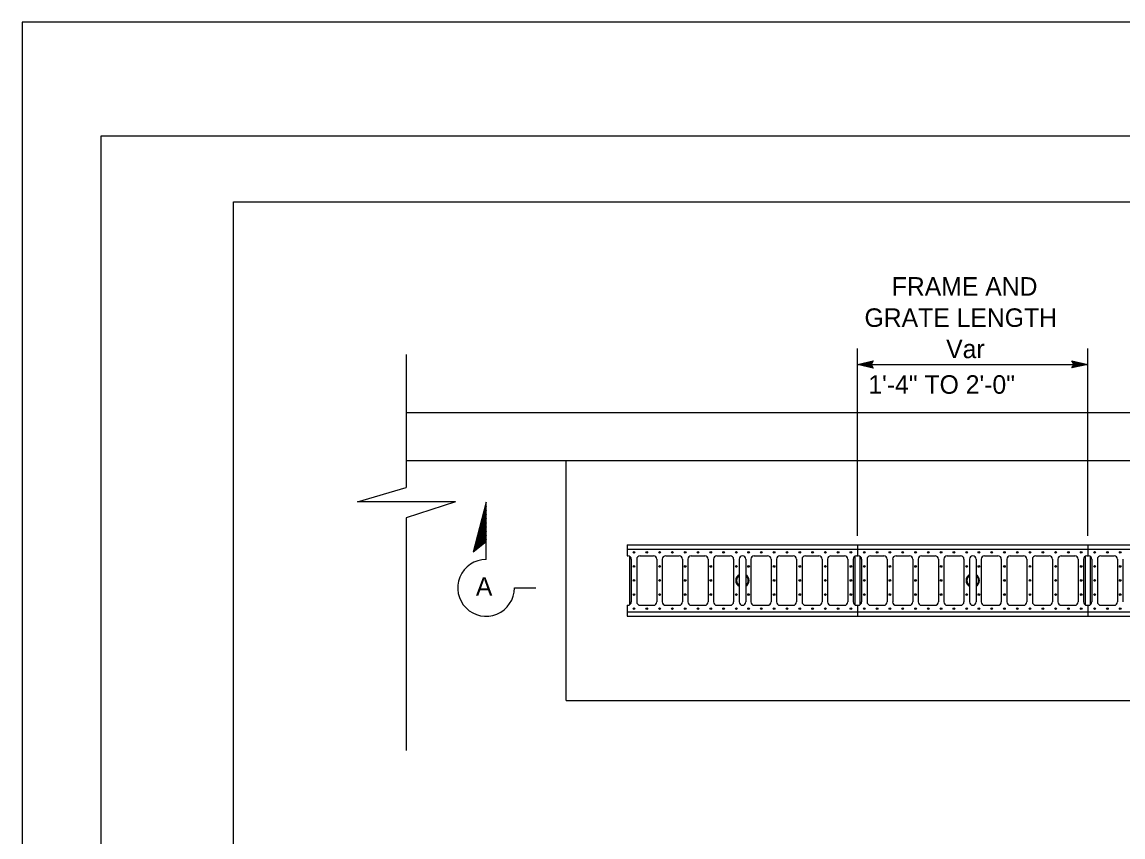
# Model space of a CAD drawing. Extents: x -893 to 867, y -474 to 712.
# Drawn here: x -893.5 to -477, y 403.8 to 712 of the extents above; entities that cross this region are included whole.
import ezdxf

# ---------------------------------------------------------------- set-up
doc = ezdxf.new("R2010")
doc.units = 0
for name, color, linetype in [('border_PLOTTING-ELEMENTS', 7, 'Continuous'), ('border_rw_22x34_Cut_Lines', 7, 'Continuous'), ('border_SHEET', 7, 'Continuous'), ('df_DETAIL', 7, 'Continuous'), ('df_DETAIL-anno', 7, 'Continuous'), ('pp_PRESENTATION', 7, 'Continuous')]:
    doc.layers.add(name, color=color, linetype=linetype)

msp = doc.modelspace()

# ---------------------------------------------------------------- linework, layer by layer
at = {"layer": 'border_PLOTTING-ELEMENTS'}
for points in [[(-893.46, -474.04), (866.54, -474.04), (866.54, 711.96), (-893.46, 711.96)], [(-863.46, 668.96), (836.54, 668.96), (836.54, -431.04), (-863.46, -431.04)]]:
    msp.add_lwpolyline(points, close=True, dxfattribs=at)
at = {"layer": 'border_rw_22x34_Cut_Lines'}
msp.add_lwpolyline([(-863.46, 668.96), (836.54, 668.96), (836.54, -431.04), (-863.46, -431.04)], close=True, dxfattribs=at)
at = {"layer": 'border_SHEET'}
for p, q in [((-813.46, 643.95), (811.54, 643.95)), ((-813.46, -406.05), (-813.46, 643.95))]:
    msp.add_line(p, q, dxfattribs=at)
at = {"layer": 'df_DETAIL'}
for p, q in [((-748.09, 564.32), (-82.55, 564.32)), ((-748.09, 546.16), (-82.55, 546.16)), ((-687.58, 455.41), (-687.58, 546.16)), ((-664.59, 514.28), (-82.55, 514.28)), ((-664.59, 514.28), (-664.59, 510.15)), ((-664.59, 512.69), (-577.47, 512.69)), ((-577.47, 514.28), (-577.47, 510.15)), ((-577.47, 512.69), (-490.34, 512.69)), ((-490.34, 514.28), (-490.34, 510.15)), ((-490.34, 512.69), (-403.22, 512.69)), ((-664.59, 510.15), (-664.27, 510.15)), ((-663.63, 509.98), (-663.63, 491.59)), ((-663, 508.88), (-663, 492.69)), ((-660.94, 508.88), (-660.94, 492.69)), ((-659.67, 510.15), (-654.59, 510.15)), ((-653.32, 508.88), (-653.32, 492.69)), ((-651.26, 508.88), (-651.26, 492.69)), ((-649.99, 510.15), (-644.91, 510.15)), ((-643.64, 508.88), (-643.64, 492.69)), ((-641.58, 508.88), (-641.58, 492.69)), ((-640.31, 510.15), (-635.23, 510.15)), ((-633.96, 508.88), (-633.96, 492.69)), ((-631.9, 508.88), (-631.9, 492.69)), ((-630.63, 510.15), (-625.55, 510.15)), ((-624.28, 508.88), (-624.28, 492.69)), ((-622.21, 508.88), (-622.21, 492.69)), ((-619.68, 508.88), (-619.68, 492.69)), ((-617.77, 508.88), (-617.77, 492.69)), ((-616.5, 510.15), (-611.43, 510.15)), ((-610.15, 508.88), (-610.15, 492.69)), ((-608.09, 508.88), (-608.09, 492.69)), ((-606.82, 510.15), (-601.75, 510.15)), ((-600.48, 508.88), (-600.48, 492.69)), ((-598.41, 508.88), (-598.41, 492.69)), ((-597.14, 510.15), (-592.06, 510.15)), ((-590.79, 508.88), (-590.79, 492.69)), ((-588.73, 508.88), (-588.73, 492.69)), ((-587.46, 510.15), (-582.38, 510.15)), ((-581.12, 508.88), (-581.12, 492.69)), ((-579.05, 508.88), (-579.05, 492.69)), ((-578.42, 509.98), (-578.42, 491.59)), ((-577.78, 510.15), (-577.47, 510.15)), ((-577.47, 510.15), (-577.15, 510.15)), ((-576.51, 509.98), (-576.51, 491.59)), ((-575.88, 508.88), (-575.88, 492.69)), ((-573.81, 508.88), (-573.81, 492.69)), ((-572.55, 510.15), (-567.47, 510.15)), ((-566.2, 508.88), (-566.2, 492.69)), ((-564.13, 508.88), (-564.13, 492.69)), ((-562.87, 510.15), (-557.79, 510.15)), ((-556.52, 508.88), (-556.52, 492.69)), ((-554.46, 508.88), (-554.46, 492.69)), ((-553.18, 510.15), (-548.11, 510.15)), ((-546.84, 508.88), (-546.84, 492.69)), ((-544.77, 508.88), (-544.77, 492.69)), ((-543.51, 510.15), (-538.43, 510.15)), ((-537.16, 508.88), (-537.16, 492.69)), ((-535.09, 508.88), (-535.09, 492.69)), ((-532.56, 508.88), (-532.56, 492.69)), ((-530.65, 508.88), (-530.65, 492.69)), ((-529.38, 510.15), (-524.3, 510.15)), ((-523.03, 508.88), (-523.03, 492.69)), ((-520.97, 508.88), (-520.97, 492.69)), ((-519.7, 510.15), (-514.62, 510.15)), ((-513.35, 508.88), (-513.35, 492.69)), ((-511.29, 508.88), (-511.29, 492.69)), ((-510.02, 510.15), (-504.94, 510.15)), ((-503.67, 508.88), (-503.67, 492.69)), ((-501.61, 508.88), (-501.61, 492.69)), ((-500.34, 510.15), (-495.26, 510.15)), ((-493.99, 508.88), (-493.99, 492.69)), ((-491.93, 508.88), (-491.93, 492.69)), ((-491.3, 509.98), (-491.3, 491.59)), ((-490.66, 510.15), (-490.34, 510.15)), ((-490.34, 510.15), (-490.03, 510.15)), ((-489.39, 509.98), (-489.39, 491.59)), ((-488.76, 508.88), (-488.76, 492.69)), ((-486.69, 508.88), (-486.69, 492.69)), ((-485.42, 510.15), (-480.35, 510.15)), ((-479.08, 508.88), (-479.08, 492.69)), ((-477.01, 508.88), (-477.01, 492.69)), ((-664.59, 491.42), (-664.59, 487.3)), ((-664.59, 491.42), (-664.27, 491.42)), ((-659.67, 491.42), (-654.59, 491.42)), ((-649.99, 491.42), (-644.91, 491.42)), ((-640.31, 491.42), (-635.23, 491.42)), ((-630.63, 491.42), (-625.55, 491.42)), ((-616.5, 491.42), (-611.43, 491.42)), ((-606.82, 491.42), (-601.75, 491.42)), ((-597.14, 491.42), (-592.06, 491.42)), ((-587.46, 491.42), (-582.38, 491.42)), ((-577.78, 491.42), (-577.47, 491.42)), ((-577.47, 491.42), (-577.47, 487.3)), ((-577.47, 491.42), (-577.15, 491.42)), ((-572.55, 491.42), (-567.47, 491.42)), ((-562.87, 491.42), (-557.79, 491.42)), ((-553.18, 491.42), (-548.11, 491.42)), ((-543.51, 491.42), (-538.43, 491.42)), ((-529.38, 491.42), (-524.3, 491.42)), ((-519.7, 491.42), (-514.62, 491.42)), ((-510.02, 491.42), (-504.94, 491.42)), ((-500.34, 491.42), (-495.26, 491.42)), ((-490.66, 491.42), (-490.34, 491.42)), ((-490.34, 491.42), (-490.34, 487.3)), ((-490.34, 491.42), (-490.03, 491.42)), ((-485.42, 491.42), (-480.35, 491.42)), ((-664.59, 488.89), (-577.47, 488.89)), ((-664.59, 487.3), (-82.55, 487.3)), ((-577.47, 488.89), (-490.34, 488.89)), ((-490.34, 488.89), (-403.22, 488.89)), ((-687.58, 455.41), (-82.55, 455.41))]:
    msp.add_line(p, q, dxfattribs=at)
for centre in [(-661.97, 511.42), (-657.13, 511.42), (-652.29, 511.42), (-647.45, 511.42), (-642.61, 511.42), (-637.77, 511.42), (-632.93, 511.42), (-628.09, 511.42), (-623.25, 511.42), (-618.65, 511.42), (-613.81, 511.42), (-608.97, 511.42), (-604.12, 511.42), (-599.28, 511.42), (-594.44, 511.42), (-589.6, 511.42), (-584.76, 511.42), (-579.92, 511.42), (-574.85, 511.42), (-570.01, 511.42), (-565.17, 511.42), (-560.33, 511.42), (-555.49, 511.42), (-550.65, 511.42), (-545.81, 511.42), (-540.97, 511.42), (-536.13, 511.42), (-531.52, 511.42), (-526.68, 511.42), (-521.84, 511.42), (-517, 511.42), (-512.16, 511.42), (-507.32, 511.42), (-502.48, 511.42), (-497.64, 511.42), (-492.8, 511.42), (-487.73, 511.42), (-482.89, 511.42), (-478.05, 511.42), (-661.97, 506.1), (-652.29, 506.1), (-642.61, 506.1), (-632.93, 506.1), (-623.25, 506.1), (-618.65, 506.1), (-608.97, 506.1), (-599.28, 506.1), (-589.6, 506.1), (-579.92, 506.1), (-574.85, 506.1), (-565.17, 506.1), (-555.49, 506.1), (-545.81, 506.1), (-536.13, 506.1), (-531.52, 506.1), (-521.84, 506.1), (-512.16, 506.1), (-502.48, 506.1), (-492.8, 506.1), (-487.73, 506.1), (-478.05, 506.1), (-661.97, 500.79), (-652.29, 500.79), (-642.61, 500.79), (-632.93, 500.79), (-608.97, 500.79), (-599.28, 500.79), (-589.6, 500.79), (-579.92, 500.79), (-574.85, 500.79), (-565.17, 500.79), (-555.49, 500.79), (-545.81, 500.79), (-521.84, 500.79), (-512.16, 500.79), (-502.48, 500.79), (-492.8, 500.79), (-487.73, 500.79), (-478.05, 500.79), (-661.97, 495.47), (-652.29, 495.47), (-642.61, 495.47), (-632.93, 495.47), (-623.25, 495.47), (-618.65, 495.47), (-608.97, 495.47), (-599.28, 495.47), (-589.6, 495.47), (-579.92, 495.47), (-574.85, 495.47), (-565.17, 495.47), (-555.49, 495.47), (-545.81, 495.47), (-536.13, 495.47), (-531.52, 495.47), (-521.84, 495.47), (-512.16, 495.47), (-502.48, 495.47), (-492.8, 495.47), (-487.73, 495.47), (-478.05, 495.47), (-661.97, 490.16), (-657.13, 490.16), (-652.29, 490.16), (-647.45, 490.16), (-642.61, 490.16), (-637.77, 490.16), (-632.93, 490.16), (-628.09, 490.16), (-623.25, 490.16), (-618.65, 490.16), (-613.81, 490.16), (-608.97, 490.16), (-604.12, 490.16), (-599.28, 490.16), (-594.44, 490.16), (-589.6, 490.16), (-584.76, 490.16), (-579.92, 490.16), (-574.85, 490.16), (-570.01, 490.16), (-565.17, 490.16), (-560.33, 490.16), (-555.49, 490.16), (-550.65, 490.16), (-545.81, 490.16), (-540.97, 490.16), (-536.13, 490.16), (-531.52, 490.16), (-526.68, 490.16), (-521.84, 490.16), (-517, 490.16), (-512.16, 490.16), (-507.32, 490.16), (-502.48, 490.16), (-497.64, 490.16), (-492.8, 490.16), (-487.73, 490.16), (-482.89, 490.16), (-478.05, 490.16)]:
    msp.add_circle(centre, 0.317, dxfattribs=at)
for centre, radius, start, end in [((-664.27, 508.88), 1.27, 0, 90), ((-659.67, 508.88), 1.27, 90, 180), ((-654.59, 508.88), 1.27, 0, 90), ((-649.99, 508.88), 1.27, 90, 180), ((-644.91, 508.88), 1.27, 0, 90), ((-640.31, 508.88), 1.27, 90, 180), ((-635.23, 508.88), 1.27, 0, 90), ((-630.63, 508.88), 1.27, 90, 180), ((-625.55, 508.88), 1.27, 0, 90), ((-620.95, 508.88), 1.27, 90, 180), ((-620.95, 508.88), 1.27, 0, 90), ((-616.5, 508.88), 1.27, 90, 180), ((-611.42, 508.88), 1.27, 0, 90), ((-606.82, 508.88), 1.27, 90, 180), ((-601.74, 508.88), 1.27, 0, 90), ((-597.14, 508.88), 1.27, 90, 180), ((-592.06, 508.88), 1.27, 0, 90), ((-587.46, 508.88), 1.27, 90, 180), ((-582.38, 508.88), 1.27, 0, 90), ((-577.78, 508.88), 1.27, 90, 180), ((-577.15, 508.88), 1.27, 0, 90), ((-572.55, 508.88), 1.27, 90, 180), ((-567.47, 508.88), 1.27, 0, 90), ((-562.87, 508.88), 1.27, 90, 180), ((-557.79, 508.88), 1.27, 0, 90), ((-553.19, 508.88), 1.27, 90, 180), ((-548.11, 508.88), 1.27, 0, 90), ((-543.51, 508.88), 1.27, 90, 180), ((-538.43, 508.88), 1.27, 0, 90), ((-533.83, 508.88), 1.27, 90, 180), ((-533.83, 508.88), 1.27, 0, 90), ((-529.38, 508.88), 1.27, 90, 180), ((-524.3, 508.88), 1.27, 0, 90), ((-519.7, 508.88), 1.27, 90, 180), ((-514.62, 508.88), 1.27, 0, 90), ((-510.02, 508.88), 1.27, 90, 180), ((-504.94, 508.88), 1.27, 0, 90), ((-500.34, 508.88), 1.27, 90, 180), ((-495.26, 508.88), 1.27, 0, 90), ((-490.66, 508.88), 1.27, 90, 180), ((-490.03, 508.88), 1.27, 0, 90), ((-485.42, 508.88), 1.27, 90, 180), ((-480.35, 508.88), 1.27, 0, 90), ((-620.95, 500.79), 2.54, 120, 240), ((-620.95, 500.79), 2.22, 124.8499, 235.1501), ((-620.95, 500.79), 2.54, 300, 60), ((-620.95, 500.79), 2.22, 304.8499, 55.1501), ((-533.83, 500.79), 2.54, 120, 240), ((-533.83, 500.79), 2.22, 124.8499, 235.1501), ((-533.83, 500.79), 2.54, 300, 60), ((-533.83, 500.79), 2.22, 304.8499, 55.1501), ((-664.27, 492.69), 1.27, 270, 360), ((-659.67, 492.69), 1.27, 180, 270), ((-654.59, 492.69), 1.27, 270, 360), ((-649.99, 492.69), 1.27, 180, 270), ((-644.91, 492.69), 1.27, 270, 360), ((-640.31, 492.69), 1.27, 180, 270), ((-635.23, 492.69), 1.27, 270, 360), ((-630.63, 492.69), 1.27, 180, 270), ((-625.55, 492.69), 1.27, 270, 0), ((-620.95, 492.69), 1.27, 180, 270), ((-620.95, 492.69), 1.27, 270, 0), ((-616.5, 492.69), 1.27, 180, 270), ((-611.42, 492.69), 1.27, 270, 360), ((-606.82, 492.69), 1.27, 180, 270), ((-601.74, 492.69), 1.27, 270, 360), ((-597.14, 492.69), 1.27, 180, 270), ((-592.06, 492.69), 1.27, 270, 360), ((-587.46, 492.69), 1.27, 180, 270), ((-582.38, 492.69), 1.27, 270, 0), ((-577.78, 492.69), 1.27, 180, 270), ((-577.15, 492.69), 1.27, 270, 360), ((-572.55, 492.69), 1.27, 180, 270), ((-567.47, 492.69), 1.27, 270, 360), ((-562.87, 492.69), 1.27, 180, 270), ((-557.79, 492.69), 1.27, 270, 360), ((-553.19, 492.69), 1.27, 180, 270), ((-548.11, 492.69), 1.27, 270, 360), ((-543.51, 492.69), 1.27, 180, 270), ((-538.43, 492.69), 1.27, 270, 0), ((-533.83, 492.69), 1.27, 180, 270), ((-533.83, 492.69), 1.27, 270, 0), ((-529.38, 492.69), 1.27, 180, 270), ((-524.3, 492.69), 1.27, 270, 360), ((-519.7, 492.69), 1.27, 180, 270), ((-514.62, 492.69), 1.27, 270, 360), ((-510.02, 492.69), 1.27, 180, 270), ((-504.94, 492.69), 1.27, 270, 360), ((-500.34, 492.69), 1.27, 180, 270), ((-495.26, 492.69), 1.27, 270, 0), ((-490.66, 492.69), 1.27, 180, 270), ((-490.03, 492.69), 1.27, 270, 360), ((-485.42, 492.69), 1.27, 180, 270), ((-480.35, 492.69), 1.27, 270, 360)]:
    msp.add_arc(centre, radius, start, end, dxfattribs=at)
at = {"layer": 'df_DETAIL-anno'}
for p, q in [((-577.47, 517.74), (-577.47, 588.52)), ((-490.34, 517.74), (-490.34, 588.52)), ((-748.09, 586.19), (-748.09, 535.91)), ((-577.47, 582.47), (-571.47, 583.8)), ((-576.07, 582.47), (-571.7, 583.44)), ((-574.7, 582.46), (-571.88, 583.09)), ((-571.47, 583.8), (-572.27, 582.47)), ((-571.47, 583.8), (-571.47, 583.8)), ((-495.54, 582.47), (-496.34, 583.81)), ((-496.34, 583.81), (-496.34, 583.81)), ((-496.34, 583.81), (-490.34, 582.47)), ((-496.13, 583.45), (-491.72, 582.47)), ((-495.89, 583.09), (-493.11, 582.47)), ((-577.47, 582.47), (-490.34, 582.47)), ((-571.47, 581.13), (-577.47, 582.47)), ((-577.47, 582.47), (-577.47, 582.47)), ((-571.68, 581.48), (-576.09, 582.47)), ((-571.92, 581.84), (-574.7, 582.46)), ((-573.32, 582.46), (-572.11, 582.73)), ((-572.09, 582.19), (-573.32, 582.46)), ((-572.27, 582.47), (-571.47, 581.13)), ((-571.47, 581.13), (-571.47, 581.13)), ((-490.34, 582.47), (-496.34, 581.14)), ((-496.34, 581.14), (-495.54, 582.47)), ((-496.34, 581.14), (-496.34, 581.14)), ((-491.73, 582.46), (-496.11, 581.5)), ((-493.11, 582.47), (-495.93, 581.84)), ((-495.72, 582.74), (-494.49, 582.47)), ((-494.49, 582.47), (-495.7, 582.2)), ((-490.34, 582.47), (-490.34, 582.47)), ((-766.6, 530.56), (-748.09, 535.91)), ((-729.51, 530.56), (-766.6, 530.56)), ((-729.51, 530.56), (-748.09, 524.53)), ((-748.09, 524.53), (-748.09, 436.48))]:
    msp.add_line(p, q, dxfattribs=at)
at = {"layer": 'pp_PRESENTATION'}
for p, q in [((-717.92, 530.41), (-722.75, 511.46)), ((-717.92, 508.7), (-717.92, 530.41)), ((-717.92, 528.85), (-722.25, 511.86)), ((-717.92, 527.29), (-721.75, 512.27)), ((-717.92, 525.73), (-721.25, 512.68)), ((-717.92, 524.18), (-720.75, 513.08)), ((-717.92, 522.62), (-720.25, 513.49)), ((-717.92, 521.06), (-719.75, 513.89)), ((-717.92, 519.5), (-719.25, 514.3)), ((-717.92, 517.94), (-718.75, 514.7)), ((-717.92, 515.37), (-722.75, 511.46)), ((-717.92, 516.38), (-718.24, 515.11)), ((-707.2, 497.99), (-699.05, 497.99))]:
    msp.add_line(p, q, dxfattribs=at)
msp.add_arc((-717.92, 497.99), 10.72, 90, 0.0005, dxfattribs=at)

# ---------------------------------------------------------------- texts
at = {"layer": 'df_DETAIL-anno'}
for s, p in [('FRAME AND', (-564.48, 608.49)), ('GRATE LENGTH', (-574.79, 596.68)), ('Var', (-543.9, 584.87)), ('1\'-4" TO 2\'-0"', (-573.34, 571.4))]:
    msp.add_text(s, height=7, dxfattribs=at).set_placement(p)
at = {"layer": 'pp_PRESENTATION'}
msp.add_text('A', height=7, dxfattribs=at).set_placement((-721.78, 495.03))

doc.saveas('drawing.dxf')
